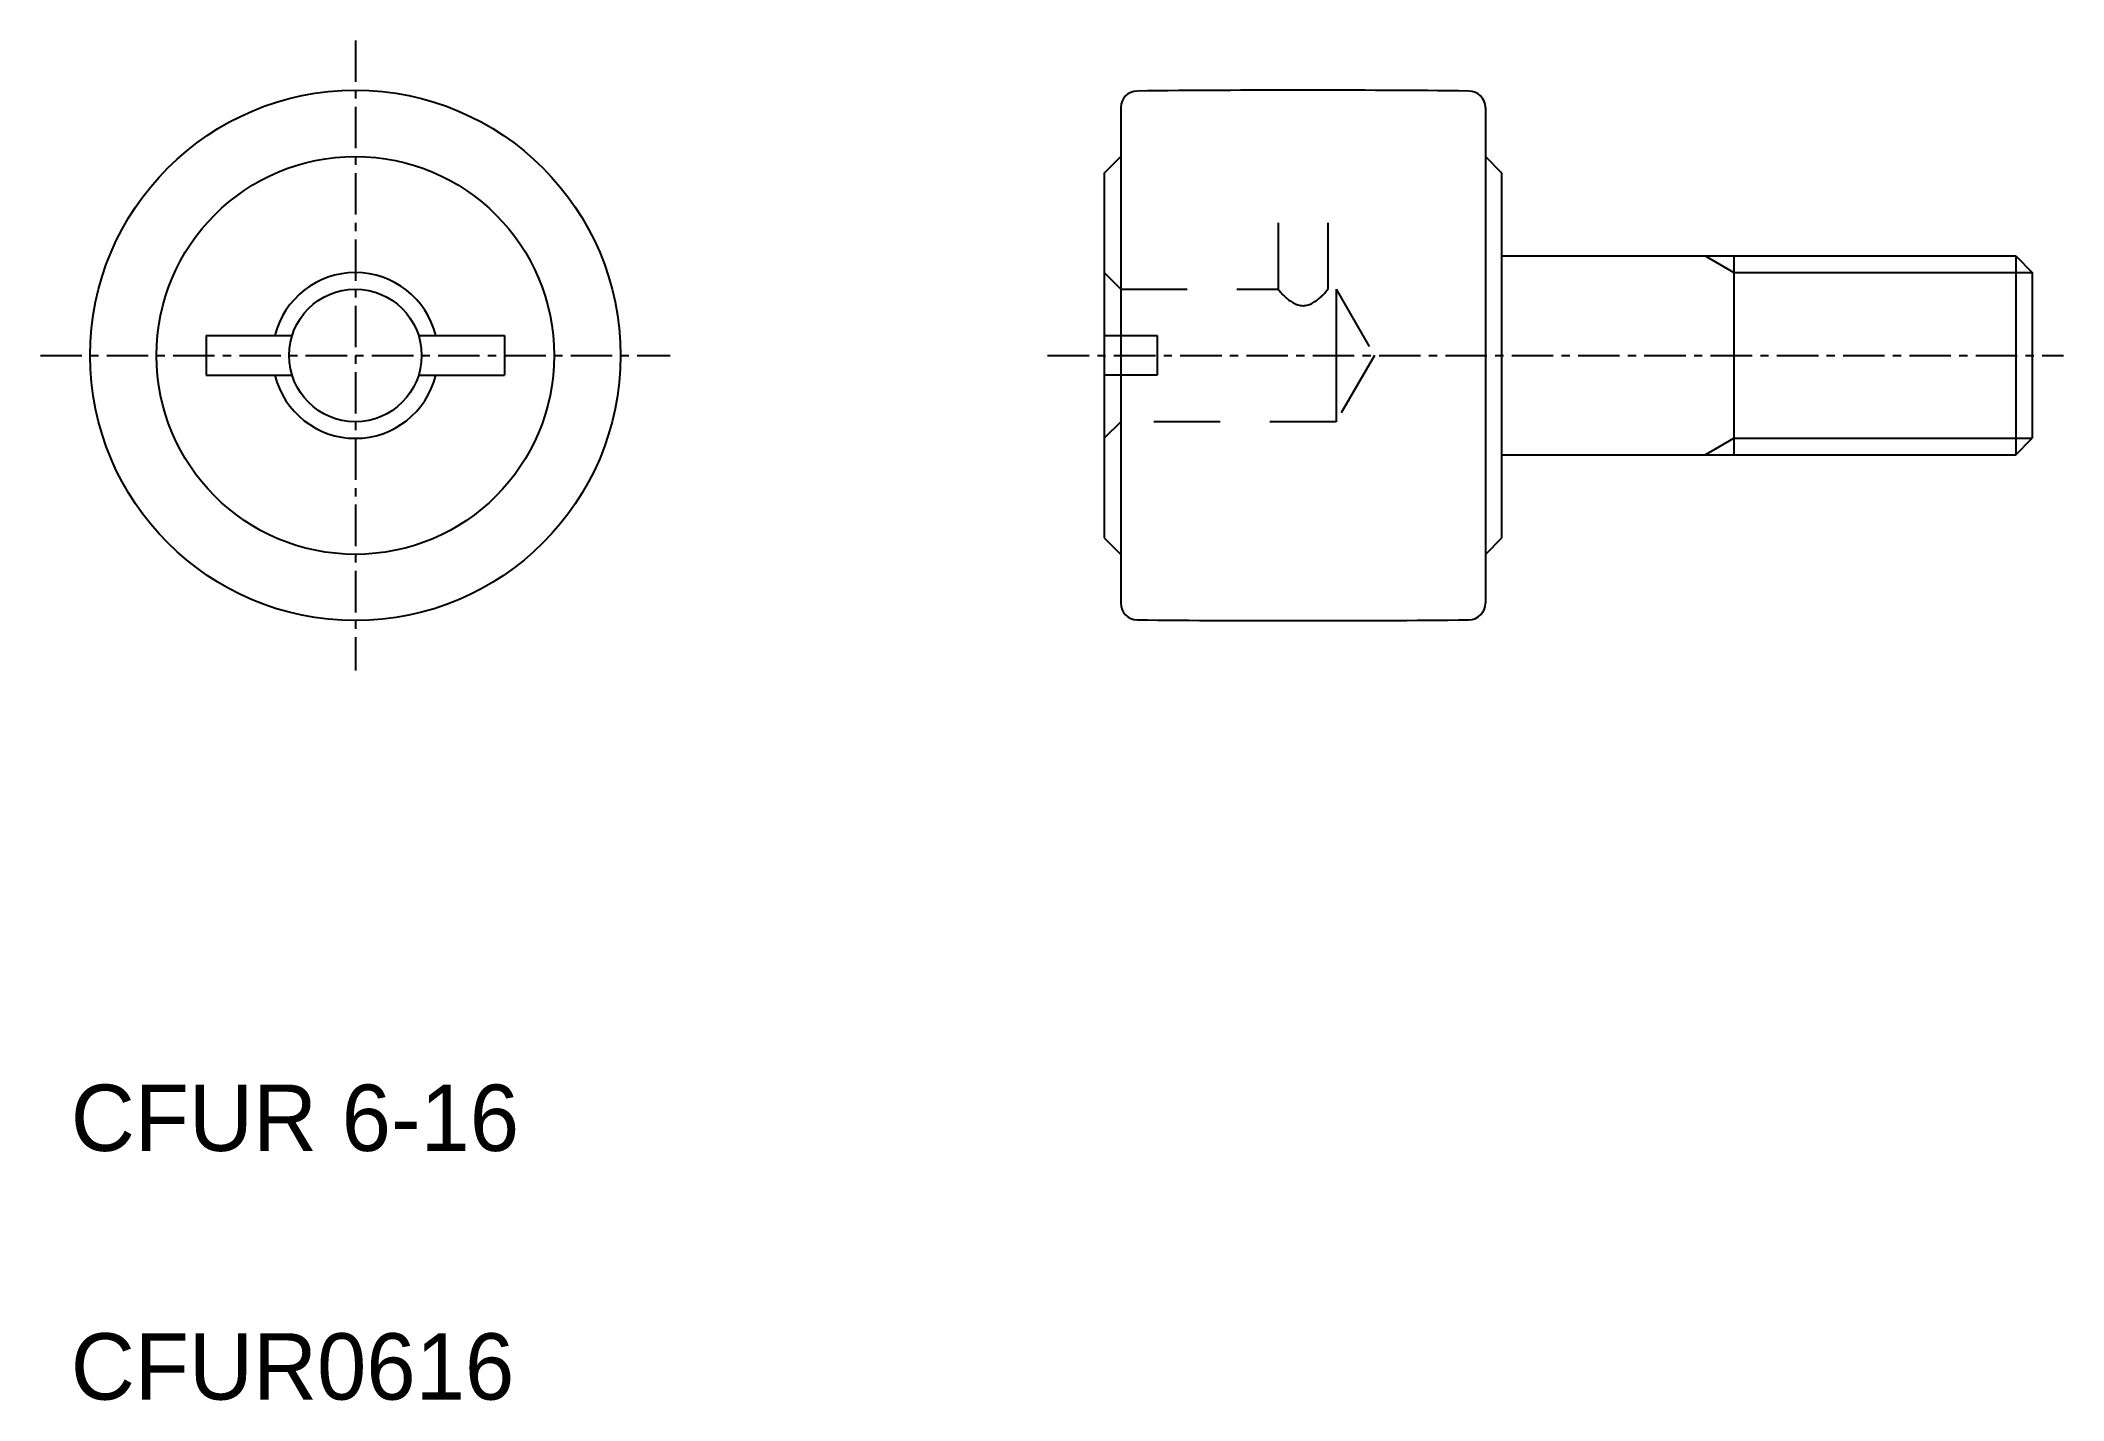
# Model space of a CAD drawing. Extents: x 161.9 to 223, y 114.3 to 155.4.
import ezdxf

# ---------------------------------------------------------------- set-up
doc = ezdxf.new("R2010")
doc.units = 0
doc.linetypes.add('CENTER', pattern=[2, 1.25, -0.25, 0.25, -0.25])
doc.linetypes.add('DASHED', pattern=[3.5, 2, -1.5])
doc.layers.get('0').update_dxf_attribs({"linetype": 'CONTINUOUS'})
doc.layers.add('CENTER', color=1, linetype='CENTER')

msp = doc.modelspace()

# ---------------------------------------------------------------- linework, layer by layer
for p, q in [((194.535, 153.339), (194.535, 138.389)), ((205.535, 153.339), (205.535, 138.389)), ((194.035, 151.364), (194.535, 151.864)), ((194.035, 151.364), (194.035, 140.364)), ((205.535, 151.864), (206.035, 151.364)), ((206.035, 140.364), (206.035, 151.364)), ((206.035, 148.864), (221.535, 148.864)), ((213.035, 148.864), (213.035, 142.864)), ((221.535, 148.864), (221.535, 142.864)), ((221.535, 148.864), (222.035, 148.364)), ((222.035, 148.364), (222.035, 143.364)), ((166.946, 146.464), (169.538, 146.464)), ((166.946, 146.464), (166.946, 145.264)), ((173.354, 146.464), (175.946, 146.464)), ((174.002, 146.464), (174.002, 146.464)), ((174.65, 146.464), (174.65, 146.464)), ((175.946, 146.464), (175.946, 145.264)), ((166.946, 145.264), (169.538, 145.264)), ((173.354, 145.264), (175.946, 145.264)), ((206.035, 142.864), (221.535, 142.864)), ((221.535, 142.864), (222.035, 143.364)), ((194.035, 140.364), (194.535, 139.864)), ((205.535, 139.864), (206.035, 140.364))]:
    msp.add_line(p, q)
at = {"color": 3, "linetype": 'DASHED'}
for p, q in [((199.285, 149.864), (199.285, 147.864)), ((200.785, 149.864), (200.785, 147.864)), ((194.035, 148.364), (194.535, 147.864)), ((194.535, 147.864), (199.285, 147.864)), ((201.035, 147.864), (202.19, 145.864)), ((201.035, 147.864), (201.035, 145.864)), ((194.035, 146.464), (195.635, 146.464)), ((195.635, 146.464), (195.635, 145.864)), ((195.635, 145.264), (194.035, 145.264)), ((195.635, 145.864), (195.635, 145.264)), ((202.19, 145.864), (201.035, 143.864)), ((201.035, 145.864), (201.035, 143.864)), ((194.535, 143.864), (194.035, 143.364)), ((201.035, 143.864), (194.535, 143.864))]:
    msp.add_line(p, q, dxfattribs=at)
at = {"color": 3}
for p, q in [((212.169, 148.864), (213.035, 148.364)), ((213.035, 148.364), (222.035, 148.364)), ((212.169, 142.864), (213.035, 143.364)), ((213.035, 143.364), (222.035, 143.364))]:
    msp.add_line(p, q, dxfattribs=at)
at = {"color": 3, "linetype": 'DASHED'}
msp.add_lwpolyline([(199.285, 147.864, 0.102891), (199.74, 147.448, 0.283713), (200.33, 147.448, 0.10298), (200.785, 147.864)], format="xyb", dxfattribs=at)
for radius in [8, 6, 2]:
    msp.add_circle((171.446, 145.864), radius)
for centre, radius, start, end in [((195.035, 153.339), 0.5, 90.57354, 180), ((200.035, -346.136), 500, 89.42646, 90.57354), ((205.035, 153.339), 0.5, 0, 89.42646), ((171.446, 145.864), 2.5, 13.8865, 166.11348), ((171.446, 145.864), 2.5, 193.88668, 346.11332), ((195.035, 138.389), 0.5, 180, 269.42646), ((205.035, 138.389), 0.5, 270.57354, 0), ((200.035, 637.864), 500, 269.42646, 270.57354)]:
    msp.add_arc(centre, radius, start, end)
at = {"layer": 'CENTER', "color": 1, "linetype": 'CENTER'}
for p, q in [((171.446, 155.364), (171.446, 136.364)), ((161.946, 145.864), (180.946, 145.864)), ((192.331, 145.864), (222.978, 145.864))]:
    msp.add_line(p, q, dxfattribs=at)

# ---------------------------------------------------------------- texts
for s, p in [('CFUR 6-16', (162.862, 121.87)), ('CFUR0616', (162.862, 114.37))]:
    msp.add_text(s, height=2).set_placement(p)

doc.saveas('drawing.dxf')
